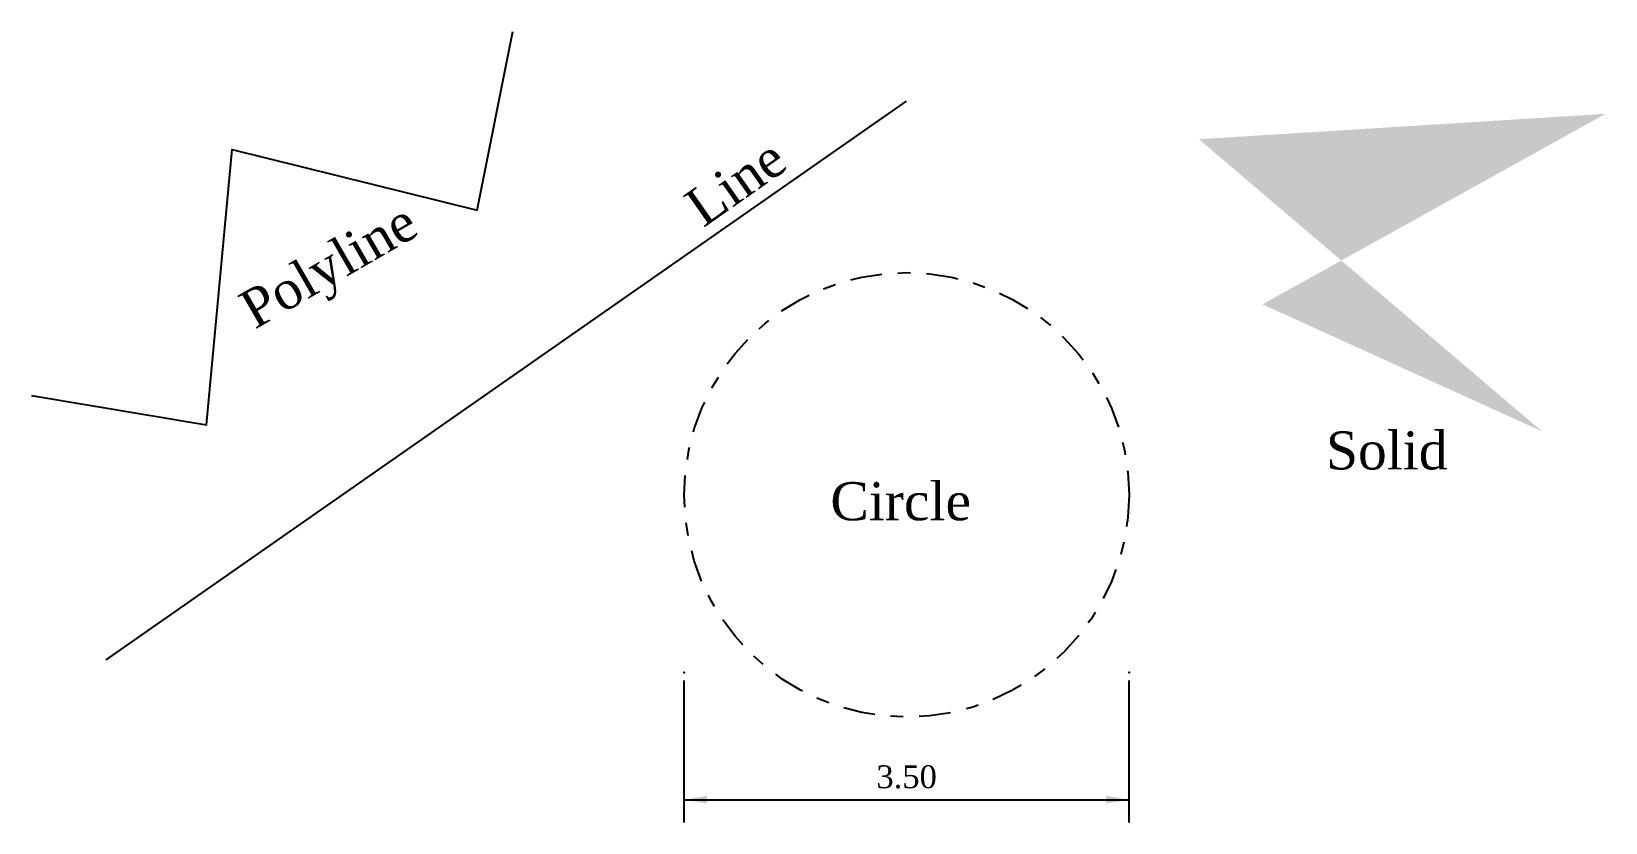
# Model space of a CAD drawing. Extents: x 1.2 to 13.6, y 1.8 to 8.
import ezdxf
from ezdxf.enums import TextEntityAlignment as Align

# ---------------------------------------------------------------- set-up
doc = ezdxf.new("R2010")
doc.units = 0
doc.linetypes.add('DASHDOT2', pattern=[0.5, 0.25, -0.125, 0, -0.125])
for name, color, linetype in [('Layer1', 1, 'Continuous'), ('Layer2', 2, 'Continuous'), ('Layer3', 3, 'Continuous'), ('Layer4', 4, 'Continuous')]:
    doc.layers.add(name, color=color, linetype=linetype)
doc.styles.add('Style1', font='TIMES.TTF')

msp = doc.modelspace()

# ---------------------------------------------------------------- linework, layer by layer
at = {"layer": 'Layer1', "linetype": 'DASHDOT2'}
msp.add_circle((8.1, 4.4), 1.75, dxfattribs=at)
at = {"layer": 'Layer2'}
msp.add_line((1.8, 3.1), (8.1, 7.5), dxfattribs=at)
at = {"layer": 'Layer3', "color": 2}
for p, q in [((6.35, 1.82), (6.35, 2.9375)), ((9.85, 1.82), (9.85, 2.9375)), ((6.35, 2), (9.85, 2))]:
    msp.add_line(p, q, dxfattribs=at)
at = {"layer": 'Layer3'}
for p in [(6.35, 3), (9.85, 3)]:
    msp.add_point(p, dxfattribs=at)
at = {"layer": 'Layer3', "color": 2}
for points in [[(6.35, 2), (6.53, 2.030006), (6.53, 1.969994)], [(9.85, 2), (9.67, 1.969994), (9.67, 2.030006)]]:
    msp.add_solid(points, dxfattribs=at)
at = {"layer": 'Layer4', "color": 3}
msp.add_lwpolyline([(1.2125, 5.1811), (2.5888, 4.952), (2.791, 7.1188), (4.7204, 6.6414), (5.0015, 8.0484)], dxfattribs=at)
at = {"layer": 'Layer4'}
msp.add_solid([(10.4, 7.2), (13.6, 7.4), (13.1, 4.9), (10.9, 5.9)], dxfattribs=at)

# ---------------------------------------------------------------- texts
at = {"style": 'Style1'}
msp.add_text('Solid', height=0.3, dxfattribs=at).set_placement((11.4, 4.6))
at = {"layer": 'Layer2', "style": 'Style1'}
msp.add_text('Circle', height=0.3, dxfattribs=at).set_placement((7.5, 4.2))
at = {"layer": 'Layer3', "style": 'Style1'}
msp.add_text('Line', height=0.3, rotation=35, dxfattribs=at).set_placement((6.5, 6.5))
at = {"layer": 'Layer3', "color": 3, "style": 'Style1'}
msp.add_text('3.50', height=0.18, dxfattribs=at).set_placement((8.1, 2.18), align=Align.MIDDLE)
at = {"layer": 'Layer4', "color": 4, "style": 'Style1'}
msp.add_text('Polyline', height=0.3, rotation=30, dxfattribs=at).set_placement((2.97, 5.7))

doc.saveas('drawing.dxf')
